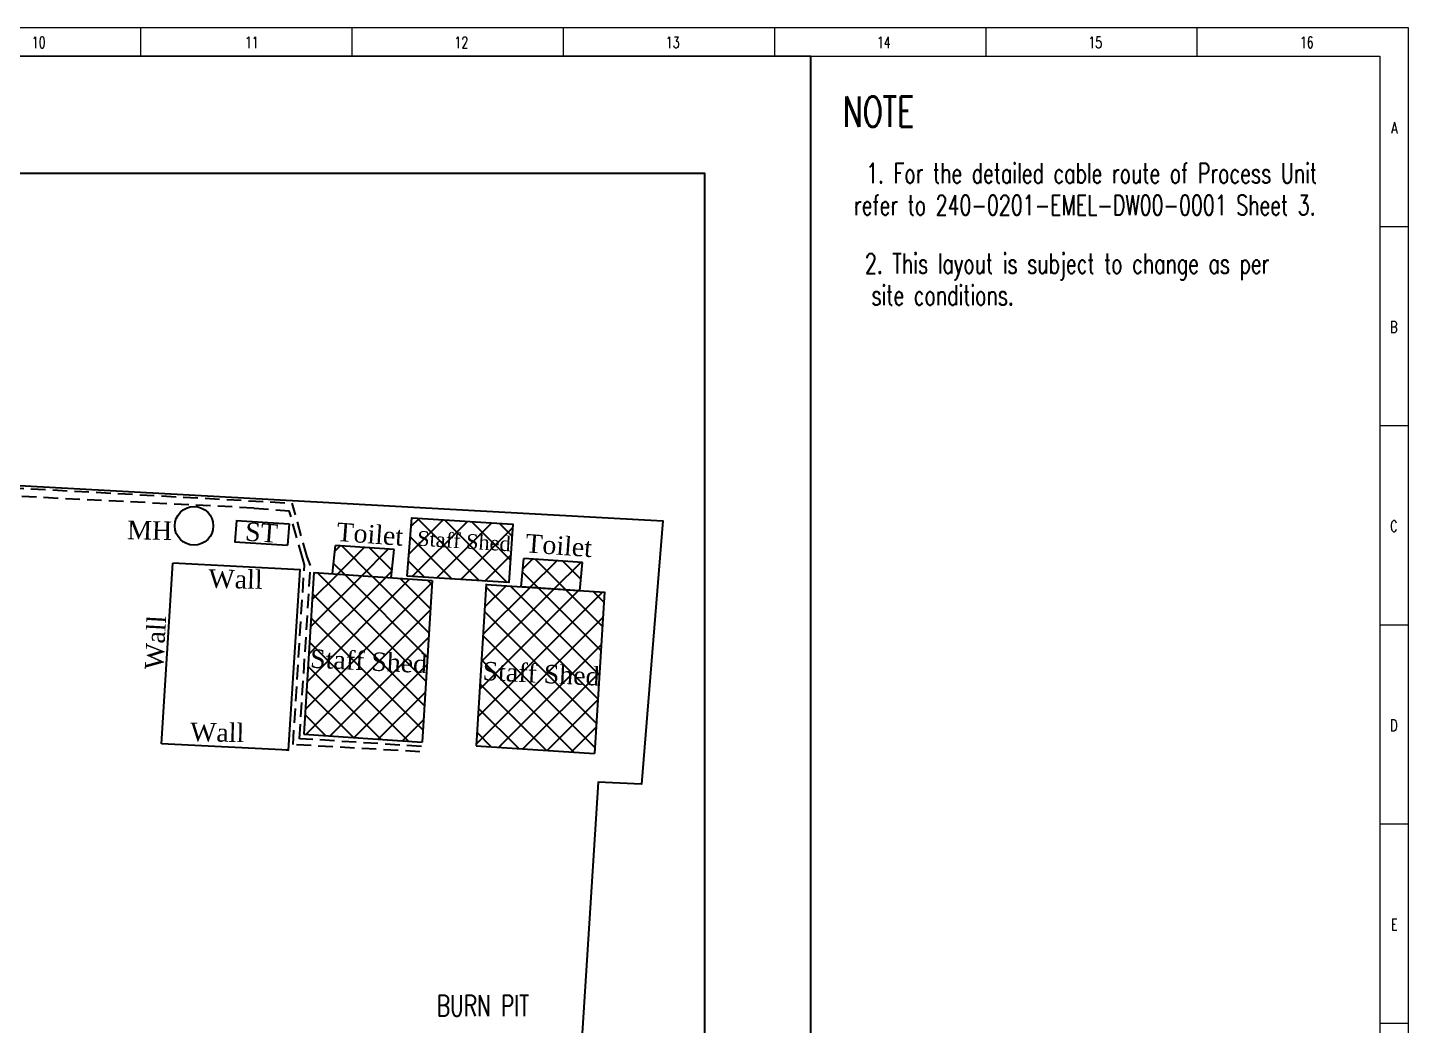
# Model space of a CAD drawing. Header units: inches. Extents: x -1128 to 651, y 96 to 845.
# Drawn here: x -955.8 to -837, y 756.2 to 842.1 of the extents above; entities that cross this region are included whole.
import ezdxf
from ezdxf.enums import TextEntityAlignment as Align

# ---------------------------------------------------------------- set-up
doc = ezdxf.new("R2010")
doc.units = ezdxf.units.IN
doc.header["$MEASUREMENT"] = 0
doc.linetypes.add('DASHED2', pattern=[0.375, 0.25, -0.125])
doc.layers.add('Background Stuff', color=253, linetype='Continuous')
doc.layers.add('TEG BORDER', color=7, linetype='Continuous')
doc.layers.add('Cables', color=7, linetype='Continuous', lineweight=0)
doc.styles.add('HZTXT', font='txt_qlt.shx', dxfattribs={"width": 0.7, "bigfont": 'hztxt.shx'})
doc.styles.add('TEG BORDER', font='txt_qlt.shx', dxfattribs={"width": 0.7, "bigfont": 'hztxt.shx'})
doc.styles.add('TR', font='times.ttf')

# ---------------------------------------------------------------- blocks, each defined once
blk = doc.blocks.new('TEG BORDER A2')
for p, q in [((371.25, 420), (371.25, 415)), ((408.37, 420), (408.37, 415)), ((445.5, 420), (445.5, 415)), ((482.62, 420), (482.62, 415)), ((519.75, 420), (519.75, 415)), ((556.87, 420), (556.87, 415)), ((594, 385), (589, 385)), ((594, 350), (589, 350)), ((594, 315), (589, 315)), ((594, 280), (589, 280)), ((594, 245), (589, 245))]:
    blk.add_line(p, q)
at = {"linetype": 'Continuous'}
blk.add_line((489, 415), (5, 415), dxfattribs=at)
at = {"color": 5, "lineweight": 15}
blk.add_lwpolyline([(0, 420), (594, 420), (594, 0), (0, 0)], close=True, dxfattribs=at)
blk.add_lwpolyline([(5, 415), (589, 415), (589, 5), (5, 5)], close=True)
at = {"layer": 'TEG BORDER'}
blk.add_line((489, 116), (489, 415), dxfattribs=at)
at = {"char_height": 2, "width": 2, "style": 'TEG BORDER'}
for s, insert, attachment_point in [('\\pi2.2204e-016;10', (352.17, 418.41), 1), ('\\pi0.3;11', (389.3, 418.41), 1), ('\\pi2.2204e-016;12', (426.42, 418.41), 1), ('\\pi2.2204e-016;13', (463.55, 418.41), 1), ('\\pi-0.033333;14', (500.67, 418.41), 1), ('\\pi2.2204e-016;15', (537.8, 418.41), 1), ('\\pi0.033333;16', (574.92, 418.41), 1), ('A', (592.09, 403.39), 3), ('B', (592.09, 368.39), 3), ('C', (592.09, 333.39), 3), ('D', (592.09, 298.39), 3), ('E', (592.09, 263.39), 3)]:
    blk.add_mtext(s, dxfattribs=dict(at, insert=insert, attachment_point=attachment_point))

msp = doc.modelspace()

# ---------------------------------------------------------------- hatches: boundary and pattern name
at = {"layer": 'Background Stuff'}
h = msp.add_hatch(dxfattribs=at)
h.set_pattern_fill('ANSI37', color=256, scale=12.520075, style=0)
h.set_pattern_definition([(45, (-267583.2536, -2369890.0937), (-1.1066287728, 1.1066287728), []), (135, (-267583.2536, -2369890.0937), (-1.1066287728, -1.1066287728), [])])
h.paths.add_polyline_path([(-908.32, 793.64), (-908.1, 796.07), (-913.15, 796.4), (-913.37, 793.98)])
h.paths.add_polyline_path([(-914.42, 794.33), (-914.09, 799.36), (-922.77, 799.9), (-923.18, 794.88)])
h.paths.add_polyline_path([(-924.31, 797.17), (-929.36, 797.54), (-929.6, 795.11), (-927.36, 794.95), (-924.55, 794.76)])
h.paths.add_polyline_path([(-927.36, 794.95), (-931.2, 795.21), (-932.07, 781.28), (-921.9, 780.61), (-921.04, 794.53), (-924.55, 794.76), (-924.55, 794.74)])
h.paths.add_polyline_path([(-906.21, 793.5), (-916.37, 794.18), (-917.23, 780.3), (-907.07, 779.62)])
h.paths.add_polyline_path([(-922.7, 797.19), (-914.17, 796.66), (-914.05, 798.65), (-922.58, 799.18)], flags=9)
h.paths.add_polyline_path([(-922.9, 799.82), (-922.69, 799.85), (-922.7, 799.96), (-922.91, 799.93)], flags=9)
h.paths.add_polyline_path([(-914.22, 799.29), (-914, 799.32), (-914.02, 799.43), (-914.23, 799.4)], flags=9)
h.paths.add_polyline_path([(-923.31, 794.81), (-923.09, 794.84), (-923.11, 794.94), (-923.32, 794.92)], flags=25)
h.paths.add_polyline_path([(-923.18, 796.2), (-922.96, 796.23), (-922.98, 796.34), (-923.19, 796.31)], flags=9)
h.paths.add_polyline_path([(-929.48, 797.46), (-929.04, 797.52), (-929.06, 797.63), (-929.5, 797.57)], flags=9)
h.paths.add_polyline_path([(-924.43, 797.1), (-923.99, 797.15), (-924.01, 797.26), (-924.45, 797.2)], flags=9)
h.paths.add_polyline_path([(-924.68, 794.67), (-924.24, 794.73), (-924.25, 794.84), (-924.69, 794.78)], flags=24)
h.paths.add_polyline_path([(-931.99, 786.59), (-921.32, 786.08), (-921.21, 788.57), (-931.87, 789.08)], flags=25)
h.paths.add_polyline_path([(-931.33, 795.13), (-931.1, 795.16), (-931.12, 795.27), (-931.34, 795.24)], flags=9)
h.paths.add_polyline_path([(-923.34, 794.58), (-923.11, 794.61), (-923.13, 794.72), (-923.35, 794.69)], flags=24)
h.paths.add_polyline_path([(-922.03, 780.54), (-921.8, 780.57), (-921.82, 780.68), (-922.04, 780.65)], flags=9)
h.paths.add_polyline_path([(-932.19, 781.21), (-931.96, 781.24), (-931.98, 781.35), (-932.21, 781.32)], flags=9)
h.paths.add_polyline_path([(-917.15, 785.52), (-906.49, 785.01), (-906.37, 787.5), (-917.03, 788.01)], flags=25)
h.paths.add_polyline_path([(-917.36, 780.23), (-917.13, 780.26), (-917.15, 780.36), (-917.37, 780.33)], flags=9)

# ---------------------------------------------------------------- linework, layer by layer
at = {"layer": 'Background Stuff', "linetype": 'DASHED2', "ltscale": 5}
msp.add_line((-936.36, 800.75), (-979.06, 802.87), dxfattribs=at)
at = {"layer": 'Background Stuff'}
for p, q in [((-931.2, 795.21), (-932.07, 781.28)), ((-921.04, 794.53), (-921.9, 780.61)), ((-916.37, 794.22), (-917.23, 780.3)), ((-916.37, 794.18), (-906.21, 793.5)), ((-906.21, 793.55), (-907.07, 779.62)), ((-932.07, 781.28), (-921.9, 780.61)), ((-917.23, 780.3), (-907.07, 779.62))]:
    msp.add_line(p, q, dxfattribs=at)
msp.add_lwpolyline([(-1116.56, 829.56), (-897.6, 829.56), (-897.6, 652.65), (-1116.56, 652.65)], close=True, dxfattribs=at)
at = {"layer": 'Background Stuff', "ltscale": 200}
msp.add_lwpolyline([(-980.1, 803.99), (-901.17, 799.65), (-903.01, 776.98), (-906.75, 777.15), (-909.64, 731.65), (-913.18, 668.26), (-970.43, 672.12)], dxfattribs=at)
at = {"layer": 'Background Stuff', "linetype": 'DASHED2', "ltscale": 5}
for points in [[(-979.99, 802.6), (-979.89, 803.75), (-933.09, 801.18)], [(-936.36, 800.75), (-933.32, 800.52)], [(-921.95, 780.24), (-932.44, 780.9), (-931.49, 795.82), (-931.78, 796.55), (-933.09, 801.18)], [(-922.09, 779.78), (-933, 780.39), (-932.02, 795.85), (-932.17, 796.37), (-933.32, 800.52)]]:
    msp.add_lwpolyline(points, dxfattribs=at)
at = {"layer": 'Background Stuff'}
for points in [[(-937.87, 799.68), (-938.01, 797.84)], [(-937.89, 799.68), (-933.33, 799.4)], [(-923.18, 794.88), (-922.77, 799.9), (-914.09, 799.36), (-914.42, 794.33), (-923.18, 794.88)], [(-933.33, 799.4), (-933.47, 797.56)], [(-938.03, 797.84), (-933.47, 797.56)], [(-929.6, 795.11), (-929.36, 797.54)], [(-924.31, 797.17), (-929.36, 797.54)], [(-944.32, 780.47), (-943.34, 796)], [(-933.38, 779.92), (-932.39, 795.44), (-943.34, 796)], [(-924.55, 794.74), (-924.31, 797.17)], [(-913.37, 793.98), (-913.15, 796.4)], [(-908.1, 796.07), (-913.15, 796.4)], [(-908.32, 793.64), (-908.1, 796.07)], [(-931.2, 795.21), (-921.04, 794.53)], [(-908.32, 793.64), (-913.37, 793.98)], [(-933.58, 779.93), (-933.38, 779.92), (-944.32, 780.47)]]:
    msp.add_lwpolyline(points, dxfattribs=at)
msp.add_circle((-941.52, 799.22), 1.66, dxfattribs=at)

# ---------------------------------------------------------------- block references
at = {"layer": 'Cables', "color": 0, "xscale": 0.4897326461023622, "yscale": 0.4897326461023622, "zscale": 0.4897326461023622}
msp.add_blockref('TEG BORDER A2', (-1127.94, 636.41), dxfattribs=at)

# ---------------------------------------------------------------- texts
at = {"lineweight": 5, "style": 'HZTXT', "width": 0.7}
for s, height, p in [('NOTE', 2.592, (-882.61, 833.57)), ('1. For the detailed cable route of Process Unit ', 1.7107, (-863.88, 828.71)), ('refer to 240-0201-EMEL-DW00-0001 Sheet 3.', 1.7107, (-864.88, 825.97)), ('2. This layout is subject to change as per ', 1.7107, (-865.99, 820.94)), ('site conditions.', 1.7107, (-877.11, 818.21))]:
    msp.add_text(s, height=height, dxfattribs=at).set_placement(p, align=Align.CENTER)
at = {"color": 0, "lineweight": 0, "style": 'HZTXT', "width": 0.7}
msp.add_text('BURN PIT', height=1.805, dxfattribs=at).set_placement((-916.66, 757.02), align=Align.CENTER)
at = {"layer": 'Background Stuff', "style": 'TR'}
for s, height, rotation, p in [('MH', 1.589, 358.8658, (-947.27, 798.87)), ('ST', 1.589, 355.8417, (-937.11, 798.75)), ('Toilet', 1.589, 355.7416, (-929.24, 798.72)), ('Staff Shed', 1.272, 356.4346, (-922.31, 798.16)), ('Toilet', 1.589, 355.7416, (-912.99, 797.74)), ('Wall', 1.589, 358.8658, (-940.28, 794.68)), ('Wall', 1.589, 86.7931, (-944.97, 786.85)), ('Staff Shed', 1.589, 357.2634, (-931.52, 787.81)), ('Staff Shed', 1.589, 357.2634, (-916.68, 786.74)), ('Wall', 1.589, 358.8658, (-941.86, 781.49))]:
    msp.add_text(s, height=height, rotation=rotation, dxfattribs=at).set_placement(p, align=Align.MIDDLE_LEFT)

doc.saveas('drawing.dxf')
